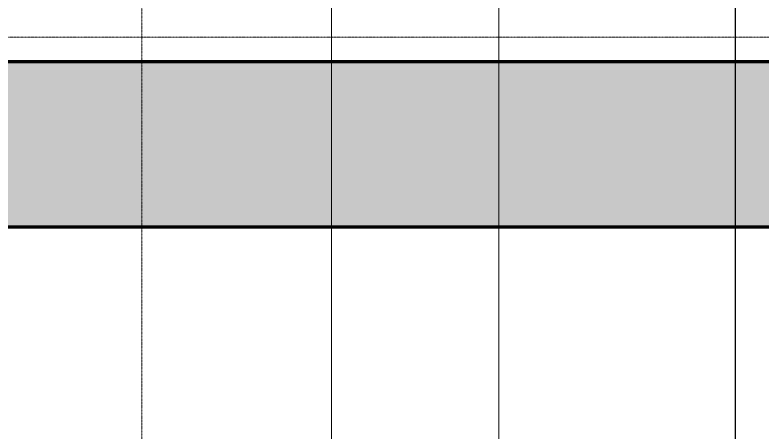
# Model space of a CAD drawing. Header units: millimetres. Extents: x -794334 to -714814, y -17806 to 22403.
# Drawn here: x -745831 to -739067, y -7895 to -4120 of the extents above; entities that cross this region are included whole.
import ezdxf

# ---------------------------------------------------------------- set-up
doc = ezdxf.new("R2010")
doc.units = ezdxf.units.MM
doc.linetypes.add('DPA_Grid _ Level 100', pattern=[10, 5.5, -1.6, 1.3, -1.6])
for name, color, linetype, lineweight in [('A-ANNO-NOTE', 3, 'Continuous', 25), ('A-WALL', 5, 'Continuous', 35), ('A-WALL-PATT', 1, 'Continuous', 35), ('G-ANNO-TEXT', 3, 'Continuous', 9), ('S-GRID', 251, 'Continuous', 9)]:
    doc.layers.add(name, color=color, linetype=linetype, lineweight=lineweight)

# ---------------------------------------------------------------- blocks, each defined once
blk = doc.blocks.new('*U804')
at = {"layer": 'S-GRID', "linetype": 'DPA_Grid _ Level 100'}
for p, q in [((34200, -21385.5), (34200, 16671.4)), ((57942.9, -7900), (-14128.9, -7900))]:
    blk.add_line(p, q, dxfattribs=at)

msp = doc.modelspace()

# ---------------------------------------------------------------- hatches: boundary and pattern name
at = {"layer": 'A-WALL-PATT', "lineweight": 9}
h = msp.add_hatch(dxfattribs=at)
h.set_pattern_fill('FP_1', color=256, style=0, pattern_type=2)
h.set_pattern_definition([(50, (0, 0), (728.7365, -63.7558), [76.2, -838.2]), (355, (0, 0), (-140.9716, 764.2276), [60.96, -670.56]), (100.451, (60.7, -5.3), (587.77, 700.46675), [64.76, -712.36]), (46.184, (0, 203.2), (1084.3162, -168.171), [114.3, -1257.3]), (96.636, (90.4, 189.2), (949.6099, 989.7098), [97.14, -1068.54]), (351.184, (0, 203.2), (949.6206, 989.7012), [91.44, -1005.84]), (21, (101.6, 152.4), (606.45787, -409.06057), [76.2, -838.2]), (326, (101.6, 152.4), (247.20834, 736.7529), [60.96, -670.56]), (71.451, (152.14, 118.3), (853.66825, 327.6855), [64.76, -712.36]), (37.5, (0, 0), (12.35469, 338.22012), [33.528, -628.904, 33.528, -647.192, -673.1]), (37.5, (0, 0), (12.35469, 338.22012), [-1343.152, 33.528, -639.572]), (7.5, (0, 0), (267.27887, 400.72213), [33.528, -354.584, 33.528, -613.664, -256.54]), (7.5, (0, 0), (267.27887, 400.72213), [-1035.304, 33.528, -223.012]), (327.5, (-226.57, 0), (542.36333, -22.91534), [33.528, -220.472, 33.528, -758.952, -1051.56]), (327.5, (-226.57, 0), (542.36333, -22.91534), [-1046.48, 33.528, -1018.032]), (317.5, (-328.17, 0), (592.51696, 101.7071), [33.528, -296.672, 33.528, -492.76, -746.76]), (317.5, (-328.17, 0), (592.51696, 101.7071), [-856.488, 33.528, -713.232])])
h.paths.add_polyline_path([(-720978.4, -6041), (-720978.4, -4541), (-790483.7, -4541), (-790483.7, -6041), (-725322.4, -6041)])

# ---------------------------------------------------------------- linework, layer by layer
at = {"layer": 'A-ANNO-NOTE'}
msp.add_line((-739309.5, -2006.8), (-739310, -11249.3), dxfattribs=at)
at = {"layer": 'A-WALL', "color": 7, "lineweight": 70}
for p, q in [((-790483.7, -4541), (-727382.4, -4541)), ((-720978.4, -6041), (-790483.7, -6041))]:
    msp.add_line(p, q, dxfattribs=at)
at = {"layer": 'G-ANNO-TEXT', "color": 10}
for p, q in [((-741449.9, -1976.5), (-741449.9, -11329.3)), ((-742966.8, -2969.4), (-742966.8, -14309.2))]:
    msp.add_line(p, q, dxfattribs=at)

# ---------------------------------------------------------------- block references
msp.add_blockref('*U804', (-778882.4, 3579))

doc.saveas('drawing.dxf')
